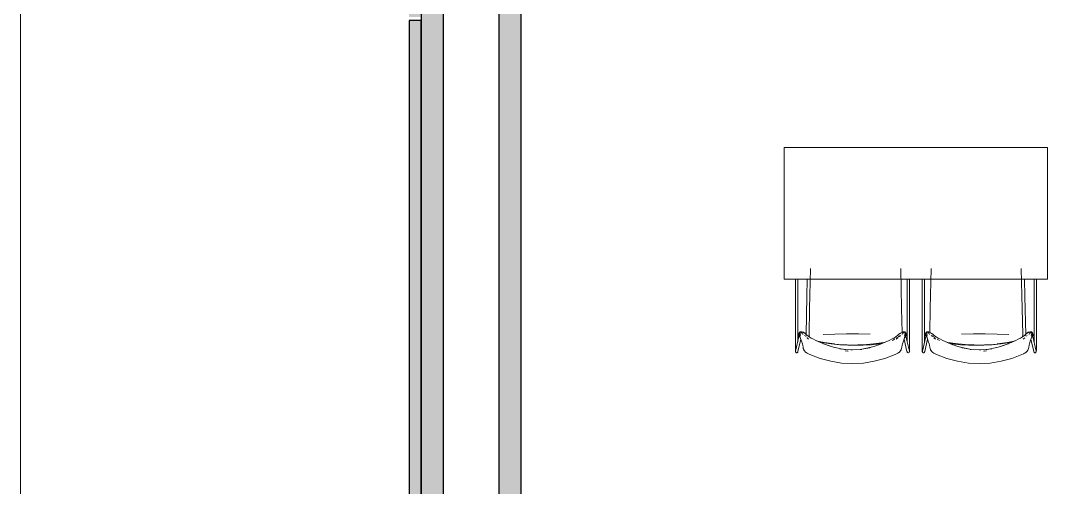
# Model space of a CAD drawing. Header units: millimetres. Extents: x 155927 to 326028, y -36033 to 97293.
# Drawn here: x 197718 to 202401, y 17981 to 20111 of the extents above; entities that cross this region are included whole.
import ezdxf

# ---------------------------------------------------------------- set-up
doc = ezdxf.new("R2010")
doc.units = ezdxf.units.MM
doc.header["$MEASUREMENT"] = 0
for name, color, linetype, lineweight in [('A-FLOR-HRAL', 7, 'CONTINUOUS', 9), ('A-WALL-PATT', 7, 'CONTINUOUS', 9), ('G-IMPT', 8, 'CONTINUOUS', 9), ('I-FURN', 8, 'CONTINUOUS', 9), ('I-WALL', 7, 'CONTINUOUS', 9)]:
    doc.layers.add(name, color=color, linetype=linetype, lineweight=lineweight)

msp = doc.modelspace()

# ---------------------------------------------------------------- hatches: boundary and pattern name
at = {"layer": 'A-WALL-PATT'}
for points in [[(199545.8, 15107.6), (199646.8, 15107.6), (199646.8, 26907.6), (199545.8, 26907.6), (199545.8, 18161.9)], [(200000.8, 15208.6), (200000.8, 26806.6), (199899.8, 26806.6), (199899.8, 15208.6)]]:
    msp.add_hatch(color=256, dxfattribs=at).paths.add_polyline_path(points, flags=0)
h = msp.add_hatch(color=256, dxfattribs=at)
h.paths.add_polyline_path([(199545.8, 15139.6), (199545.8, 17094.8), (199489.8, 17094.8), (199489.8, 15139.6)], flags=0)
h.paths.add_polyline_path([(199545.8, 17110.8), (199545.8, 20110.8), (199489.8, 20110.8), (199489.8, 17110.8)], flags=0)
h.paths.add_polyline_path([(199489.8, 20126.8), (199545.8, 20126.8), (199545.8, 23126.8), (199489.8, 23126.8), (199489.8, 21732.4)], flags=0)
h.paths.add_polyline_path([(199489.8, 23142.8), (199545.8, 23142.8), (199545.8, 23726.8), (199489.8, 23726.8), (199489.8, 23517.7)], flags=0)
h.paths.add_polyline_path([(199545.8, 26158.8), (199545.8, 26875.6), (199489.8, 26875.6), (199489.8, 26158.8)], flags=0)

# ---------------------------------------------------------------- linework, layer by layer
at = {"layer": 'A-FLOR-HRAL'}
msp.add_line((197718.3, 15540.1), (197718.3, 23575.1), dxfattribs=at)
at = {"layer": 'G-IMPT'}
for p, q in [((201320.5, 18979.6), (201316.8, 18797.6)), ((201735.8, 18797.6), (201732.1, 18979.4)), ((201866.7, 18797.6), (201870.4, 18979.4)), ((202282, 18979.6), (202285.6, 18797.6)), ((201251.7, 18931.2), (201251.7, 18620.7)), ((201262.5, 18931.2), (201262.5, 18645.8)), ((201306, 18931.2), (201304.3, 18852.2)), ((201761.6, 18645.8), (201761.6, 18931.2)), ((201772.5, 18931.2), (201772.5, 18620.7)), ((201830, 18931.2), (201830, 18620.7)), ((201840.9, 18645.8), (201840.9, 18931.2)), ((202296.5, 18931.2), (202298.1, 18852.2)), ((202339.9, 18931.2), (202339.9, 18645.8)), ((202350.8, 18931.2), (202350.8, 18620.7)), ((201300.5, 18679.3), (201304.3, 18852.2)), ((202302, 18679.3), (202298.1, 18852.2)), ((201314.2, 18678.8), (201316.8, 18797.6)), ((201738.2, 18688.2), (201735.8, 18797.6)), ((201864.3, 18688.2), (201866.7, 18797.6)), ((202288.3, 18678.8), (202285.6, 18797.6)), ((201268.9, 18686.9), (201267.5, 18682.7)), ((201268.9, 18686.9), (201272.1, 18690)), ((201272.1, 18690), (201273.4, 18690.5)), ((201274.9, 18686.7), (201272.2, 18684.5)), ((201273.4, 18690.5), (201277.6, 18691.7)), ((201273.8, 18685.7), (201275.5, 18686.9)), ((201273.8, 18685.7), (201274.4, 18686.1)), ((201275.5, 18686.9), (201274.4, 18686.1)), ((201277.4, 18687.4), (201278, 18687.3)), ((201281.7, 18690.8), (201277.6, 18691.7)), ((201279.9, 18686.9), (201278, 18687.3)), ((201280.5, 18686.6), (201279.9, 18686.9)), ((201280.5, 18686.6), (201282.3, 18684.9)), ((201281.7, 18690.8), (201290.1, 18686.4)), ((201293, 18685.2), (201288.2, 18687.4)), ((201288.2, 18687.4), (201290.1, 18686.4)), ((201300.7, 18685.7), (201292.6, 18685.4)), ((201293, 18685.2), (201296.1, 18683.3)), ((201293.4, 18685), (201299.6, 18685.3)), ((201293.4, 18685), (201300.7, 18685.3)), ((201725.7, 18681.2), (201734, 18686)), ((201731.2, 18685.2), (201728.1, 18683.3)), ((201729.3, 18683.5), (201734, 18686)), ((201731.2, 18685.2), (201737.3, 18687.7)), ((201743.3, 18690.7), (201737.3, 18687.7)), ((201743.6, 18686.6), (201742, 18685.1)), ((201746.5, 18691.7), (201742.8, 18690.4)), ((201747.9, 18691.2), (201742.8, 18690.4)), ((201747.9, 18691.2), (201743.3, 18690.7)), ((201743.6, 18686.6), (201744.6, 18687.1)), ((201746.2, 18687.3), (201744.6, 18687.1)), ((201746.5, 18691.7), (201750.7, 18690.5)), ((201749.7, 18686.5), (201752, 18684.5)), ((201750.7, 18690.5), (201752.1, 18690)), ((201752.1, 18690), (201755.3, 18686.9)), ((201756.7, 18682.7), (201755.3, 18686.9)), ((201845.8, 18682.7), (201847.2, 18686.9)), ((201850.4, 18690), (201847.2, 18686.9)), ((201851.8, 18690.5), (201850.4, 18690)), ((201852.8, 18686.5), (201850.5, 18684.5)), ((201856, 18691.7), (201851.8, 18690.5)), ((201854.6, 18691.2), (201859.6, 18690.4)), ((201854.6, 18691.2), (201859.2, 18690.7)), ((201856, 18691.7), (201859.6, 18690.4)), ((201856.3, 18687.3), (201857.9, 18687.1)), ((201858.8, 18686.6), (201857.9, 18687.1)), ((201858.8, 18686.6), (201860.5, 18685.1)), ((201859.2, 18690.7), (201865.2, 18687.7)), ((201871.3, 18685.2), (201865.2, 18687.7)), ((201873.2, 18683.5), (201868.5, 18686)), ((201876.8, 18681.2), (201868.5, 18686)), ((201871.3, 18685.2), (201874.4, 18683.3)), ((202301.8, 18685.7), (202309.9, 18685.4)), ((202309.1, 18685), (202301.8, 18685.3)), ((202309.1, 18685), (202301.8, 18685.3)), ((202309.5, 18685.2), (202306.4, 18683.3)), ((202309.5, 18685.2), (202314.3, 18687.4)), ((202320.8, 18690.8), (202312.3, 18686.4)), ((202314.3, 18687.4), (202312.3, 18686.4)), ((202322, 18686.6), (202320.1, 18684.9)), ((202320.8, 18690.8), (202324.8, 18691.7)), ((202322, 18686.6), (202322.6, 18686.9)), ((202322.6, 18686.9), (202324.5, 18687.3)), ((202325.1, 18687.4), (202324.5, 18687.3)), ((202329.1, 18690.5), (202324.8, 18691.7)), ((202328.6, 18685.7), (202327, 18686.9)), ((202327, 18686.9), (202328.1, 18686.1)), ((202327.6, 18686.7), (202330.3, 18684.5)), ((202328.6, 18685.7), (202328.1, 18686.1)), ((202330.4, 18690), (202329.1, 18690.5)), ((202333.6, 18686.9), (202330.4, 18690)), ((202333.6, 18686.9), (202335, 18682.7)), ((201269.3, 18675.9), (201252.7, 18602.3)), ((201263.6, 18600.7), (201276.5, 18658.3)), ((201266.5, 18679.4), (201266.3, 18675.4)), ((201266.6, 18673.7), (201266.3, 18675.4)), ((201266.5, 18679.4), (201267.5, 18682.7)), ((201266.6, 18673.7), (201266.6, 18673.4)), ((201266.6, 18673.4), (201268, 18670.5)), ((201268.2, 18670.3), (201268, 18670.5)), ((201268.2, 18670.3), (201270.1, 18668.4)), ((201269.9, 18678.7), (201269.5, 18676.7)), ((201271.1, 18675.1), (201269.5, 18678.3)), ((201270.8, 18676.2), (201269.5, 18678.3)), ((201271.9, 18672.2), (201270.1, 18679.7)), ((201270.1, 18679.7), (201272.2, 18671.6)), ((201272.6, 18667.2), (201270.1, 18668.4)), ((201270.3, 18668.3), (201270.1, 18668.4)), ((201272.7, 18667.2), (201270.1, 18668.4)), ((201271.1, 18675.1), (201270.3, 18677.4)), ((201270.3, 18677.4), (201272.2, 18671.6)), ((201270.3, 18668.3), (201272.7, 18667.2)), ((201270.8, 18676.2), (201271.2, 18675.9)), ((201271.1, 18682.2), (201271.9, 18683.9)), ((201271.5, 18682.7), (201271.9, 18683.9)), ((201271.9, 18672.2), (201275.7, 18660.5)), ((201272.6, 18667.2), (201272.7, 18667.2)), ((201274.1, 18673.8), (201272.7, 18674.6)), ((201273.3, 18679.7), (201274.3, 18677.6)), ((201273.3, 18679.7), (201274.9, 18674.1)), ((201274.6, 18677.3), (201273.6, 18678.4)), ((201273.6, 18678.4), (201274.3, 18677.6)), ((201274.6, 18677.3), (201273.9, 18677.9)), ((201275.7, 18660.5), (201279.6, 18648)), ((201279.6, 18648), (201283.5, 18636)), ((201283.8, 18683), (201285.1, 18678.2)), ((201295.1, 18673.8), (201293.7, 18674.4)), ((201296.1, 18683.3), (201301.5, 18679)), ((201298.3, 18672.1), (201299.9, 18671)), ((201300.5, 18670.7), (201299.9, 18671)), ((201300.7, 18678.1), (201308.4, 18673)), ((201300.7, 18678.1), (201308.9, 18672.5)), ((201304.7, 18676), (201301.5, 18679)), ((201304.4, 18663.7), (201304.9, 18663.3)), ((201304.7, 18676), (201308.9, 18672.5)), ((201304.9, 18663.3), (201312.2, 18658)), ((201308.4, 18673), (201315.8, 18667.6)), ((201314.6, 18670.4), (201314.2, 18678.8)), ((201315.3, 18667.5), (201314.6, 18670.4)), ((201324, 18662.7), (201315, 18668.1)), ((201315.8, 18667.6), (201315, 18668.1)), ((201334.4, 18657.2), (201324, 18662.7)), ((201334.4, 18657.2), (201345, 18652)), ((201354.4, 18647.8), (201345, 18652)), ((201354.4, 18647.8), (201345, 18651.9)), ((201385, 18634.7), (201345, 18651.9)), ((201383.4, 18642.6), (201353.1, 18648.4)), ((201353.1, 18648.4), (201383.2, 18642.7)), ((201375.2, 18642.5), (201360.1, 18645.4)), ((201368.8, 18642.4), (201365.7, 18643)), ((201416.1, 18636), (201368.8, 18642.4)), ((201375.2, 18642.5), (201414.3, 18636.6)), ((201377.9, 18678.3), (201431.1, 18680.4)), ((201430.5, 18636.2), (201383.2, 18642.7)), ((201383.4, 18642.6), (201430.5, 18636.2)), ((201485, 18681.4), (201431.1, 18680.4)), ((201485, 18681.4), (201539.1, 18681.4)), ((201593, 18680.4), (201539.1, 18681.4)), ((201608, 18636), (201655.3, 18642.4)), ((201651.7, 18640.3), (201622.1, 18636.2)), ((201651.7, 18640.3), (201622.1, 18636.2)), ((201679.1, 18652), (201632.7, 18632.1)), ((201655.3, 18642.4), (201657.9, 18642.9)), ((201679.1, 18652), (201689.7, 18657.2)), ((201689.7, 18657.2), (201700.1, 18662.7)), ((201704.5, 18657.5), (201694.1, 18652)), ((201694.1, 18652), (201703.5, 18657)), ((201709.1, 18668.1), (201700.1, 18662.7)), ((201704.5, 18657.5), (201703.5, 18657)), ((201715.7, 18673), (201708.4, 18667.6)), ((201709.1, 18668.1), (201708.4, 18667.6)), ((201717.3, 18665.5), (201711.3, 18661.5)), ((201711.3, 18661.5), (201713.3, 18662.8)), ((201712, 18658), (201719.3, 18663.3)), ((201717.3, 18665.5), (201713.3, 18662.8)), ((201715.7, 18673), (201719.4, 18676)), ((201719.8, 18663.7), (201719.3, 18663.3)), ((201722.6, 18679), (201719.4, 18676)), ((201724.6, 18670.8), (201721.5, 18668.7)), ((201722.1, 18669.1), (201721.5, 18668.7)), ((201722.1, 18669.1), (201724.6, 18670.8)), ((201728.1, 18683.3), (201722.6, 18679)), ((201726.4, 18672.4), (201723.7, 18670.7)), ((201724.2, 18671), (201723.7, 18670.7)), ((201726.4, 18672.4), (201724.2, 18671)), ((201729.3, 18683.5), (201725.7, 18681.2)), ((201729.6, 18674), (201725.8, 18672.1)), ((201726.4, 18672.4), (201725.8, 18672.1)), ((201728.8, 18672.3), (201726.3, 18670.2)), ((201726.4, 18672.4), (201729.6, 18674)), ((201730, 18673.2), (201731.2, 18673.9)), ((201740.4, 18683.1), (201739.1, 18678.2)), ((201740.7, 18636), (201744.5, 18648)), ((201744.5, 18648), (201751.3, 18669.1)), ((201747.7, 18658.1), (201760.6, 18600.7)), ((201750.6, 18678.4), (201749.2, 18676.9)), ((201749.2, 18676.9), (201750.2, 18677.8)), ((201750.8, 18679.6), (201749.3, 18674.1)), ((201750.8, 18679.6), (201749.6, 18677.2)), ((201750.6, 18678.4), (201749.6, 18677.2)), ((201753.8, 18677.4), (201751.3, 18669.1)), ((201753.3, 18676.2), (201751.5, 18674.6)), ((201751.6, 18667.2), (201751.5, 18667.2)), ((201751.6, 18667.2), (201753.8, 18668.3)), ((201754, 18679.7), (201751.9, 18671.6)), ((201751.9, 18671.6), (201752.3, 18672.8)), ((201752.7, 18682.7), (201752.2, 18683.9)), ((201752.2, 18683.9), (201753, 18682.3)), ((201754, 18679.7), (201752.3, 18672.8)), ((201755.5, 18683), (201753.1, 18675.1)), ((201754.6, 18678.3), (201753.1, 18675.1)), ((201754.6, 18678.3), (201753.3, 18676.2)), ((201755.5, 18683), (201753.8, 18677.4)), ((201753.8, 18668.3), (201754, 18668.4)), ((201756.1, 18670.5), (201754, 18668.4)), ((201754.6, 18676.7), (201754.2, 18678.6)), ((201754.3, 18668.7), (201756.1, 18670.5)), ((201754.3, 18668.7), (201755.9, 18670.3)), ((201757.6, 18673.7), (201755.9, 18670.3)), ((201755.9, 18670.3), (201757.5, 18673.4)), ((201755.9, 18670.3), (201756.1, 18670.5)), ((201771.4, 18602.3), (201756, 18670.5)), ((201757.6, 18673.7), (201756.1, 18670.5)), ((201756.7, 18682.7), (201757.6, 18679.4)), ((201757.6, 18673.7), (201757.5, 18673.4)), ((201757.6, 18679.4), (201757.8, 18676.7)), ((201757.6, 18673.7), (201757.9, 18675.4)), ((201757.8, 18676.7), (201757.9, 18675.4)), ((201831.1, 18602.3), (201846.4, 18670.5)), ((201854.8, 18658.1), (201841.9, 18600.7)), ((201844.7, 18676.7), (201844.6, 18675.4)), ((201844.9, 18673.7), (201844.6, 18675.4)), ((201844.8, 18679.4), (201844.7, 18676.7)), ((201845.8, 18682.7), (201844.8, 18679.4)), ((201844.9, 18673.7), (201846.6, 18670.3)), ((201844.9, 18673.7), (201845, 18673.4)), ((201844.9, 18673.7), (201846.4, 18670.5)), ((201846.6, 18670.3), (201845, 18673.4)), ((201848.2, 18668.7), (201846.4, 18670.5)), ((201846.6, 18670.3), (201846.4, 18670.5)), ((201846.4, 18670.5), (201848.5, 18668.4)), ((201848.2, 18668.7), (201846.6, 18670.3)), ((201847, 18683), (201848.6, 18677.4)), ((201847, 18683), (201849.4, 18675.1)), ((201847.8, 18676.7), (201848.3, 18678.6)), ((201847.9, 18678.3), (201849.2, 18676.2)), ((201847.9, 18678.3), (201849.4, 18675.1)), ((201848.5, 18679.7), (201850.6, 18671.6)), ((201848.5, 18679.7), (201850.2, 18672.8)), ((201848.7, 18668.3), (201848.5, 18668.4)), ((201848.6, 18677.4), (201851.2, 18669.1)), ((201850.9, 18667.2), (201848.7, 18668.3)), ((201849.2, 18676.2), (201851, 18674.6)), ((201850.3, 18683.9), (201849.5, 18682.3)), ((201849.8, 18682.7), (201850.3, 18683.9)), ((201850.6, 18671.6), (201850.2, 18672.8)), ((201850.9, 18667.2), (201851, 18667.2)), ((201858, 18648), (201851.2, 18669.1)), ((201851.7, 18679.6), (201852.9, 18677.2)), ((201851.7, 18679.6), (201853.2, 18674.1)), ((201851.9, 18678.4), (201852.9, 18677.2)), ((201851.9, 18678.4), (201853.3, 18676.9)), ((201853.3, 18676.9), (201852.3, 18677.8)), ((201861.8, 18636), (201858, 18648)), ((201862.1, 18683.1), (201863.4, 18678.2)), ((201872.5, 18673.2), (201871.3, 18673.9)), ((201876.1, 18672.4), (201872.9, 18674)), ((201872.9, 18674), (201876.6, 18672.1)), ((201873.2, 18683.5), (201876.8, 18681.2)), ((201873.7, 18672.3), (201876.2, 18670.2)), ((201874.4, 18683.3), (201879.8, 18679)), ((201876.1, 18672.4), (201876.6, 18672.1)), ((201876.1, 18672.4), (201878.2, 18671)), ((201876.1, 18672.4), (201878.8, 18670.7)), ((201880.4, 18669.1), (201877.9, 18670.8)), ((201877.9, 18670.8), (201881, 18668.7)), ((201878.2, 18671), (201878.8, 18670.7)), ((201879.8, 18679), (201883, 18676)), ((201880.4, 18669.1), (201881, 18668.7)), ((201882.7, 18663.7), (201883.2, 18663.3)), ((201886.8, 18673), (201883, 18676)), ((201890.5, 18658), (201883.2, 18663.3)), ((201885.2, 18665.5), (201891.2, 18661.5)), ((201885.2, 18665.5), (201889.2, 18662.8)), ((201886.8, 18673), (201894.1, 18667.6)), ((201891.2, 18661.5), (201889.2, 18662.8)), ((201893.4, 18668.1), (201894.1, 18667.6)), ((201893.4, 18668.1), (201902.3, 18662.7)), ((201898, 18657.5), (201908.4, 18652)), ((201898, 18657.5), (201898.9, 18657)), ((201908.4, 18652), (201898.9, 18657)), ((201912.8, 18657.2), (201902.3, 18662.7)), ((201923.4, 18652), (201912.8, 18657.2)), ((201923.4, 18652), (201969.8, 18632.1)), ((201947.2, 18642.4), (201944.6, 18642.9)), ((201994.5, 18636), (201947.2, 18642.4)), ((201950.8, 18640.3), (201980.4, 18636.2)), ((201950.8, 18640.3), (201980.4, 18636.2)), ((202009.5, 18680.4), (202063.4, 18681.4)), ((202117.4, 18681.4), (202063.4, 18681.4)), ((202117.4, 18681.4), (202171.4, 18680.4)), ((202224.6, 18678.3), (202171.4, 18680.4)), ((202172, 18636.2), (202219.2, 18642.7)), ((202219.1, 18642.6), (202172, 18636.2)), ((202186.4, 18636), (202233.6, 18642.4)), ((202227.3, 18642.5), (202188.1, 18636.6)), ((202217.5, 18634.7), (202257.5, 18651.9)), ((202219.1, 18642.6), (202249.4, 18648.4)), ((202249.4, 18648.4), (202219.2, 18642.7)), ((202227.3, 18642.5), (202242.4, 18645.4)), ((202233.6, 18642.4), (202236.8, 18643)), ((202248.1, 18647.8), (202257.4, 18652)), ((202248.1, 18647.8), (202257.5, 18651.9)), ((202268, 18657.2), (202257.4, 18652)), ((202268, 18657.2), (202278.5, 18662.7)), ((202278.5, 18662.7), (202287.4, 18668.1)), ((202294, 18673), (202286.7, 18667.6)), ((202286.7, 18667.6), (202287.4, 18668.1)), ((202287.2, 18667.5), (202287.9, 18670.4)), ((202287.9, 18670.4), (202288.3, 18678.8)), ((202297.6, 18663.3), (202290.3, 18658)), ((202301.8, 18678.1), (202293.6, 18672.5)), ((202297.8, 18676), (202293.6, 18672.5)), ((202301.8, 18678.1), (202294, 18673)), ((202298.1, 18663.7), (202297.6, 18663.3)), ((202297.8, 18676), (202301, 18679)), ((202306.4, 18683.3), (202301, 18679)), ((202302, 18670.7), (202302.6, 18671)), ((202304.2, 18672.1), (202302.6, 18671)), ((202307.4, 18673.8), (202308.8, 18674.4)), ((202318.7, 18683), (202317.4, 18678.2)), ((202322.9, 18648), (202319, 18636)), ((202326.8, 18660.5), (202322.9, 18648)), ((202338.9, 18600.7), (202326, 18658.3)), ((202330.6, 18672.2), (202326.8, 18660.5)), ((202329.2, 18679.7), (202327.6, 18674.1)), ((202327.9, 18677.3), (202328.9, 18678.4)), ((202327.9, 18677.3), (202328.6, 18677.9)), ((202329.2, 18679.7), (202328.2, 18677.6)), ((202328.9, 18678.4), (202328.2, 18677.6)), ((202329.2, 18674.2), (202329.8, 18674.6)), ((202329.8, 18667.2), (202329.2, 18667.2)), ((202329.8, 18667.2), (202332.4, 18668.4)), ((202332.2, 18668.3), (202329.8, 18667.2)), ((202329.9, 18667.2), (202329.8, 18667.2)), ((202329.9, 18667.2), (202332.4, 18668.4)), ((202331.6, 18676.2), (202330.1, 18674.9)), ((202332.3, 18679.7), (202330.3, 18671.6)), ((202332.2, 18677.4), (202330.3, 18671.6)), ((202331, 18682.7), (202330.5, 18683.9)), ((202331.3, 18682.2), (202330.5, 18683.9)), ((202330.6, 18672.2), (202332.3, 18679.7)), ((202331.4, 18675.1), (202333, 18678.3)), ((202331.4, 18675.1), (202332.2, 18677.4)), ((202331.6, 18676.2), (202333, 18678.3)), ((202332.2, 18668.3), (202332.4, 18668.4)), ((202334.3, 18670.3), (202332.4, 18668.4)), ((202332.5, 18678.7), (202333, 18676.7)), ((202333.3, 18675.3), (202349.7, 18602.3)), ((202334.3, 18670.3), (202334.4, 18670.5)), ((202335.9, 18673.4), (202334.4, 18670.5)), ((202336, 18679.4), (202335, 18682.7)), ((202335.9, 18673.7), (202336.2, 18675.4)), ((202335.9, 18673.7), (202335.9, 18673.4)), ((202336, 18679.4), (202336.2, 18675.4)), ((201251.7, 18614.5), (201251.7, 18620.7)), ((201251.7, 18614.5), (201251.9, 18607.3)), ((201251.9, 18607.3), (201252.2, 18602)), ((201252.2, 18602), (201252.5, 18599.6)), ((201252.5, 18599.6), (201253.7, 18597.3)), ((201252.7, 18602.3), (201253.8, 18604.5)), ((201253.6, 18604.2), (201253.8, 18604.5)), ((201253.7, 18597.3), (201255.8, 18595.8)), ((201258.5, 18595.4), (201255.8, 18595.8)), ((201258.5, 18595.4), (201260.6, 18596.1)), ((201261, 18596.5), (201260.6, 18596.1)), ((201261, 18596.5), (201262.8, 18598.2)), ((201262.8, 18598.2), (201262.5, 18597.9)), ((201263.6, 18600.7), (201262.8, 18598.2)), ((201262.9, 18603.1), (201263.3, 18600.5)), ((201263, 18602.8), (201263.3, 18600.5)), ((201285.2, 18630.4), (201283.5, 18636)), ((201286.8, 18621.2), (201285.2, 18630.4)), ((201286.8, 18621.2), (201287.9, 18615.1)), ((201289.7, 18610.2), (201287.9, 18615.1)), ((201289.7, 18610.2), (201290.9, 18607.9)), ((201292.4, 18605.4), (201290.9, 18607.9)), ((201292.7, 18604.9), (201292.4, 18605.4)), ((201292.7, 18604.9), (201294.2, 18603)), ((201294.2, 18603), (201296.4, 18600.5)), ((201296.4, 18600.5), (201298.3, 18598.7)), ((201300.3, 18597), (201298.3, 18598.7)), ((201305.2, 18593.6), (201300.3, 18597)), ((201305.2, 18593.6), (201305.5, 18593.4)), ((201311.1, 18590.2), (201305.5, 18593.4)), ((201379.2, 18636.9), (201385, 18634.7)), ((201379.2, 18636.9), (201385, 18634.7)), ((201385, 18634.7), (201426.2, 18620.6)), ((201385, 18634.7), (201406.5, 18626.7)), ((201385, 18634.7), (201406.5, 18626.7)), ((201426.2, 18620.6), (201406.5, 18626.7)), ((201406.5, 18626.7), (201426.2, 18620.7)), ((201414.3, 18636.6), (201454.1, 18632.5)), ((201463.9, 18632.2), (201416.1, 18636)), ((201431.4, 18619.2), (201426.2, 18620.7)), ((201468.7, 18611.3), (201426.2, 18620.6)), ((201426.2, 18620.6), (201431.4, 18619.2)), ((201454.1, 18632.5), (201491.2, 18630.4)), ((201454.9, 18613.8), (201462.1, 18612.5)), ((201454.9, 18613.8), (201469, 18611.7)), ((201463.9, 18632.2), (201488, 18631.2)), ((201468.7, 18611.3), (201490.3, 18608.9)), ((201468.7, 18611.3), (201480, 18610)), ((201469, 18611.7), (201480, 18610)), ((201512.1, 18608.3), (201475.1, 18610.6)), ((201475.1, 18610.6), (201480, 18610)), ((201489.2, 18603.6), (201479, 18604.1)), ((201479, 18604.1), (201492.6, 18603.4)), ((201490.3, 18608.9), (201480, 18610)), ((201488, 18631.2), (201512.1, 18630.9)), ((201491.2, 18630.4), (201507.5, 18630.1)), ((201512.1, 18608.3), (201504.6, 18608.4)), ((201512.1, 18608.3), (201504.6, 18608.4)), ((201507.5, 18630.1), (201526.3, 18629.7)), ((201512.1, 18630.9), (201536.2, 18631.3)), ((201549, 18610.8), (201512.1, 18608.3)), ((201545.1, 18630.1), (201526.3, 18629.7)), ((201560.2, 18632.2), (201536.2, 18631.3)), ((201545.1, 18630.1), (201561.4, 18630.4)), ((201549, 18610.6), (201555.4, 18611.7)), ((201549, 18610.8), (201554.4, 18611.2)), ((201549, 18610.6), (201552.5, 18611)), ((201555.4, 18611.7), (201590.9, 18618.7)), ((201598, 18620.6), (201555.5, 18611.3)), ((201590.9, 18618.7), (201555.5, 18611.3)), ((201608, 18636), (201560.2, 18632.2)), ((201598.5, 18632.5), (201561.4, 18630.4)), ((201590.9, 18618.7), (201597.9, 18620.9)), ((201598, 18620.6), (201590.9, 18618.7)), ((201614.1, 18626.1), (201597.9, 18620.9)), ((201598.5, 18632.5), (201638.3, 18636.6)), ((201614.1, 18626.1), (201639.1, 18634.7)), ((201639.1, 18634.7), (201632.7, 18632.1)), ((201645.9, 18637.8), (201638.3, 18636.6)), ((201718.6, 18593.4), (201713, 18590.2)), ((201718.6, 18593.4), (201718.9, 18593.6)), ((201723.8, 18597), (201718.9, 18593.6)), ((201723.8, 18597), (201725.9, 18598.7)), ((201727.7, 18600.5), (201725.9, 18598.7)), ((201727.7, 18600.5), (201728.2, 18601.1)), ((201730, 18603), (201728.2, 18601.1)), ((201731.5, 18604.9), (201730, 18603)), ((201731.5, 18604.9), (201734.5, 18610.2)), ((201733.9, 18609.2), (201731.5, 18604.9)), ((201731.5, 18604.9), (201731.7, 18605.4)), ((201731.7, 18605.4), (201733.3, 18607.9)), ((201733.3, 18607.9), (201734.5, 18610.2)), ((201733.9, 18609.2), (201734.5, 18610.2)), ((201736.3, 18615.1), (201734.5, 18610.2)), ((201737.4, 18621.2), (201736.3, 18615.1)), ((201739, 18630.4), (201737.4, 18621.2)), ((201739, 18630.4), (201740.7, 18636)), ((201760.6, 18600.7), (201761.4, 18598.2)), ((201761.3, 18603.1), (201760.8, 18600.5)), ((201761.1, 18602.8), (201760.8, 18600.5)), ((201761.4, 18598.2), (201761.7, 18597.9)), ((201763.5, 18596.1), (201761.7, 18597.9)), ((201763.5, 18596.1), (201765.6, 18595.4)), ((201768.3, 18595.8), (201765.6, 18595.4)), ((201770.5, 18597.3), (201768.3, 18595.8)), ((201771.4, 18602.3), (201770.4, 18604.4)), ((201770.4, 18604.4), (201770.6, 18604.2)), ((201771.7, 18599.6), (201770.5, 18597.3)), ((201771.7, 18599.6), (201772, 18602)), ((201772, 18602), (201772.3, 18607.3)), ((201772.3, 18607.3), (201772.4, 18614.5)), ((201772.5, 18620.7), (201772.4, 18614.5)), ((201830, 18620.7), (201830, 18614.5)), ((201830.2, 18607.3), (201830, 18614.5)), ((201830.5, 18602), (201830.2, 18607.3)), ((201830.8, 18599.6), (201830.5, 18602)), ((201830.8, 18599.6), (201832, 18597.3)), ((201831.1, 18602.3), (201832.1, 18604.4)), ((201832.1, 18604.4), (201831.9, 18604.2)), ((201832, 18597.3), (201834.2, 18595.8)), ((201834.2, 18595.8), (201836.8, 18595.4)), ((201839, 18596.1), (201836.8, 18595.4)), ((201839, 18596.1), (201840.8, 18597.9)), ((201841.1, 18598.2), (201840.8, 18597.9)), ((201841.9, 18600.7), (201841.1, 18598.2)), ((201841.2, 18603.1), (201841.7, 18600.5)), ((201841.3, 18602.8), (201841.7, 18600.5)), ((201863.5, 18630.4), (201861.8, 18636)), ((201863.5, 18630.4), (201865.1, 18621.2)), ((201865.1, 18621.2), (201866.2, 18615.1)), ((201866.2, 18615.1), (201868, 18610.2)), ((201868.6, 18609.2), (201868, 18610.2)), ((201871, 18604.9), (201868, 18610.2)), ((201869.2, 18607.9), (201868, 18610.2)), ((201868.6, 18609.2), (201871, 18604.9)), ((201870.7, 18605.4), (201869.2, 18607.9)), ((201871, 18604.9), (201870.7, 18605.4)), ((201871, 18604.9), (201872.5, 18603)), ((201872.5, 18603), (201874.3, 18601.1)), ((201874.7, 18600.5), (201874.3, 18601.1)), ((201874.7, 18600.5), (201876.6, 18598.7)), ((201878.7, 18597), (201876.6, 18598.7)), ((201878.7, 18597), (201883.5, 18593.6)), ((201883.8, 18593.4), (201883.5, 18593.6)), ((201883.8, 18593.4), (201889.4, 18590.2)), ((201956.6, 18637.8), (201964.2, 18636.6)), ((201988.4, 18626.1), (201963.4, 18634.7)), ((201963.4, 18634.7), (201969.8, 18632.1)), ((202004, 18632.5), (201964.2, 18636.6)), ((201988.4, 18626.1), (202004.6, 18620.9)), ((201994.5, 18636), (202042.3, 18632.2)), ((202004, 18632.5), (202041.1, 18630.4)), ((202004.5, 18620.6), (202011.6, 18618.7)), ((202004.5, 18620.6), (202047, 18611.3)), ((202011.6, 18618.7), (202004.6, 18620.9)), ((202047.1, 18611.7), (202011.6, 18618.7)), ((202011.6, 18618.7), (202047, 18611.3)), ((202057.3, 18630.1), (202041.1, 18630.4)), ((202042.3, 18632.2), (202066.3, 18631.3)), ((202053.5, 18610.6), (202047.1, 18611.7)), ((202053.5, 18610.8), (202048.1, 18611.2)), ((202053.5, 18610.6), (202050, 18611)), ((202053.5, 18610.8), (202090.4, 18608.3)), ((202057.3, 18630.1), (202076.2, 18629.7)), ((202090.4, 18630.9), (202066.3, 18631.3)), ((202095, 18630.1), (202076.2, 18629.7)), ((202114.5, 18631.2), (202090.4, 18630.9)), ((202090.4, 18608.3), (202127.4, 18610.6)), ((202090.4, 18608.3), (202097.9, 18608.4)), ((202090.4, 18608.3), (202097.9, 18608.4)), ((202111.3, 18630.4), (202095, 18630.1)), ((202123.5, 18604.1), (202109.9, 18603.4)), ((202148.4, 18632.5), (202111.3, 18630.4)), ((202133.8, 18611.3), (202112.2, 18608.9)), ((202112.2, 18608.9), (202122.4, 18610)), ((202113.3, 18603.6), (202123.5, 18604.1)), ((202138.5, 18632.2), (202114.5, 18631.2)), ((202133.5, 18611.7), (202122.4, 18610)), ((202133.8, 18611.3), (202122.4, 18610)), ((202127.4, 18610.6), (202122.4, 18610)), ((202147.6, 18613.8), (202133.5, 18611.7)), ((202133.8, 18611.3), (202176.3, 18620.6)), ((202138.5, 18632.2), (202186.4, 18636)), ((202147.6, 18613.8), (202139.6, 18612.4)), ((202188.1, 18636.6), (202148.4, 18632.5)), ((202171.1, 18619.2), (202176.3, 18620.7)), ((202176.3, 18620.6), (202171.1, 18619.2)), ((202217.5, 18634.7), (202176.3, 18620.6)), ((202176.3, 18620.6), (202196, 18626.7)), ((202196, 18626.7), (202176.3, 18620.7)), ((202217.5, 18634.7), (202196, 18626.7)), ((202217.5, 18634.7), (202196, 18626.7)), ((202223.2, 18636.9), (202217.5, 18634.7)), ((202223.2, 18636.9), (202217.5, 18634.7)), ((202291.4, 18590.2), (202297, 18593.4)), ((202297.3, 18593.6), (202297, 18593.4)), ((202297.3, 18593.6), (202302.2, 18597)), ((202302.2, 18597), (202304.2, 18598.7)), ((202306.1, 18600.5), (202304.2, 18598.7)), ((202308.3, 18603), (202306.1, 18600.5)), ((202309.8, 18604.9), (202308.3, 18603)), ((202309.8, 18604.9), (202310.1, 18605.4)), ((202310.1, 18605.4), (202311.6, 18607.9)), ((202312.8, 18610.2), (202311.6, 18607.9)), ((202312.8, 18610.2), (202314.6, 18615.1)), ((202315.7, 18621.2), (202314.6, 18615.1)), ((202315.7, 18621.2), (202317.3, 18630.4)), ((202317.3, 18630.4), (202319, 18636)), ((202338.9, 18600.7), (202339.7, 18598.2)), ((202339.6, 18603.1), (202339.2, 18600.5)), ((202339.5, 18602.8), (202339.2, 18600.5)), ((202341.5, 18596.5), (202339.7, 18598.2)), ((202339.7, 18598.2), (202340, 18597.9)), ((202341.5, 18596.5), (202341.8, 18596.1)), ((202344, 18595.4), (202341.8, 18596.1)), ((202344, 18595.4), (202346.6, 18595.8)), ((202348.8, 18597.3), (202346.6, 18595.8)), ((202349.7, 18602.3), (202348.7, 18604.5)), ((202348.9, 18604.2), (202348.7, 18604.5)), ((202350, 18599.6), (202348.8, 18597.3)), ((202350.3, 18602), (202350, 18599.6)), ((202350.6, 18607.3), (202350.3, 18602)), ((202350.8, 18614.5), (202350.6, 18607.3)), ((202350.8, 18614.5), (202350.8, 18620.7)), ((201317.5, 18587.4), (201311.1, 18590.2)), ((201364.3, 18569.8), (201317.5, 18587.4)), ((201412.8, 18556.8), (201364.3, 18569.8)), ((201412.8, 18556.8), (201462.2, 18548.7)), ((201512.1, 18546.1), (201462.2, 18548.7)), ((201512.1, 18546.1), (201562, 18548.7)), ((201611.4, 18556.8), (201562, 18548.7)), ((201659.8, 18569.8), (201611.4, 18556.8)), ((201659.8, 18569.8), (201706.5, 18587.3)), ((201706.5, 18587.3), (201713, 18590.2)), ((201895.9, 18587.3), (201889.4, 18590.2)), ((201942.7, 18569.8), (201895.9, 18587.3)), ((201942.7, 18569.8), (201991.1, 18556.8)), ((201991.1, 18556.8), (202040.5, 18548.7)), ((202090.4, 18546.1), (202040.5, 18548.7)), ((202090.4, 18546.1), (202140.3, 18548.7)), ((202189.7, 18556.8), (202140.3, 18548.7)), ((202189.7, 18556.8), (202238.1, 18569.8)), ((202238.1, 18569.8), (202285, 18587.4)), ((202285, 18587.4), (202291.4, 18590.2))]:
    msp.add_line(p, q, dxfattribs=at)
at = {"layer": 'I-FURN'}
for p, q in [((202401.2, 19531.2), (201201.1, 19531.2)), ((201201.1, 19531.2), (201201.1, 18931.2)), ((202401.2, 18931.2), (202401.2, 19531.2)), ((201201.1, 18931.2), (202401.2, 18931.2)), ((201285.3, 18688.7), (201286.8, 18689.2)), ((201286.8, 18689.2), (201288, 18689.2)), ((201291.9, 18686.7), (201286.8, 18689.2)), ((201286.8, 18689.2), (201291.1, 18687.6)), ((201286.8, 18689.2), (201289.1, 18688.9)), ((201286.8, 18689.2), (201290.1, 18688.4)), ((201288, 18689.2), (201289.1, 18688.9)), ((201291.9, 18686.7), (201288.1, 18687.4)), ((201289.1, 18688.9), (201290.1, 18688.4)), ((201291.9, 18686.7), (201289.3, 18686.9)), ((201291.9, 18686.7), (201289.8, 18686.7)), ((201291.1, 18687.6), (201290.1, 18688.4)), ((201291.9, 18686.7), (201290.2, 18686.5)), ((201291.9, 18686.7), (201290.4, 18686.4)), ((201291.9, 18686.7), (201291.1, 18687.6)), ((201291.9, 18686.7), (201292.1, 18685.5)), ((202310.6, 18686.7), (202310.4, 18685.5)), ((202310.6, 18686.7), (202315.7, 18689.2)), ((202310.6, 18686.7), (202311.4, 18687.6)), ((202310.6, 18686.7), (202314.4, 18687.4)), ((202310.6, 18686.7), (202313.2, 18686.9)), ((202310.6, 18686.7), (202312, 18686.4)), ((202310.6, 18686.7), (202312.7, 18686.7)), ((202310.6, 18686.7), (202312.3, 18686.5)), ((202315.7, 18689.2), (202311.4, 18687.6)), ((202311.4, 18687.6), (202312.3, 18688.4)), ((202315.7, 18689.2), (202312.3, 18688.4)), ((202313.4, 18688.9), (202312.3, 18688.4)), ((202314.5, 18689.2), (202313.4, 18688.9)), ((202315.7, 18689.2), (202313.4, 18688.9)), ((202315.7, 18689.2), (202314.5, 18689.2)), ((202317.2, 18688.7), (202315.7, 18689.2))]:
    msp.add_line(p, q, dxfattribs=at)
at = {"layer": 'I-WALL', "lineweight": 30}
for p, q in [((199545.8, 26907.6), (199545.8, 15107.6)), ((199646.8, 15208.6), (199646.8, 26806.6)), ((199899.8, 26806.6), (199899.8, 15208.6)), ((200000.8, 15209.6), (200000.8, 26806.6)), ((199489.8, 20110.8), (199489.8, 17110.8)), ((199545.8, 20110.8), (199489.8, 20110.8)), ((199545.8, 17110.8), (199545.8, 20110.8))]:
    msp.add_line(p, q, dxfattribs=at)

doc.saveas('drawing.dxf')
